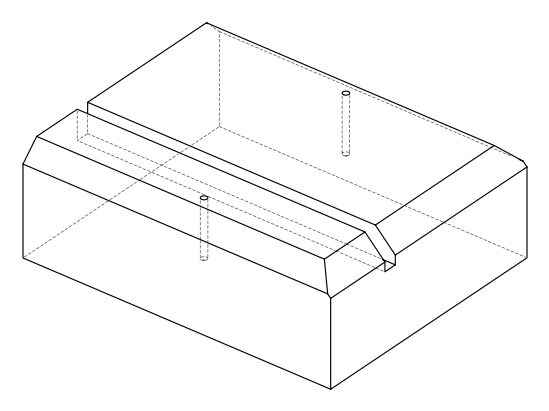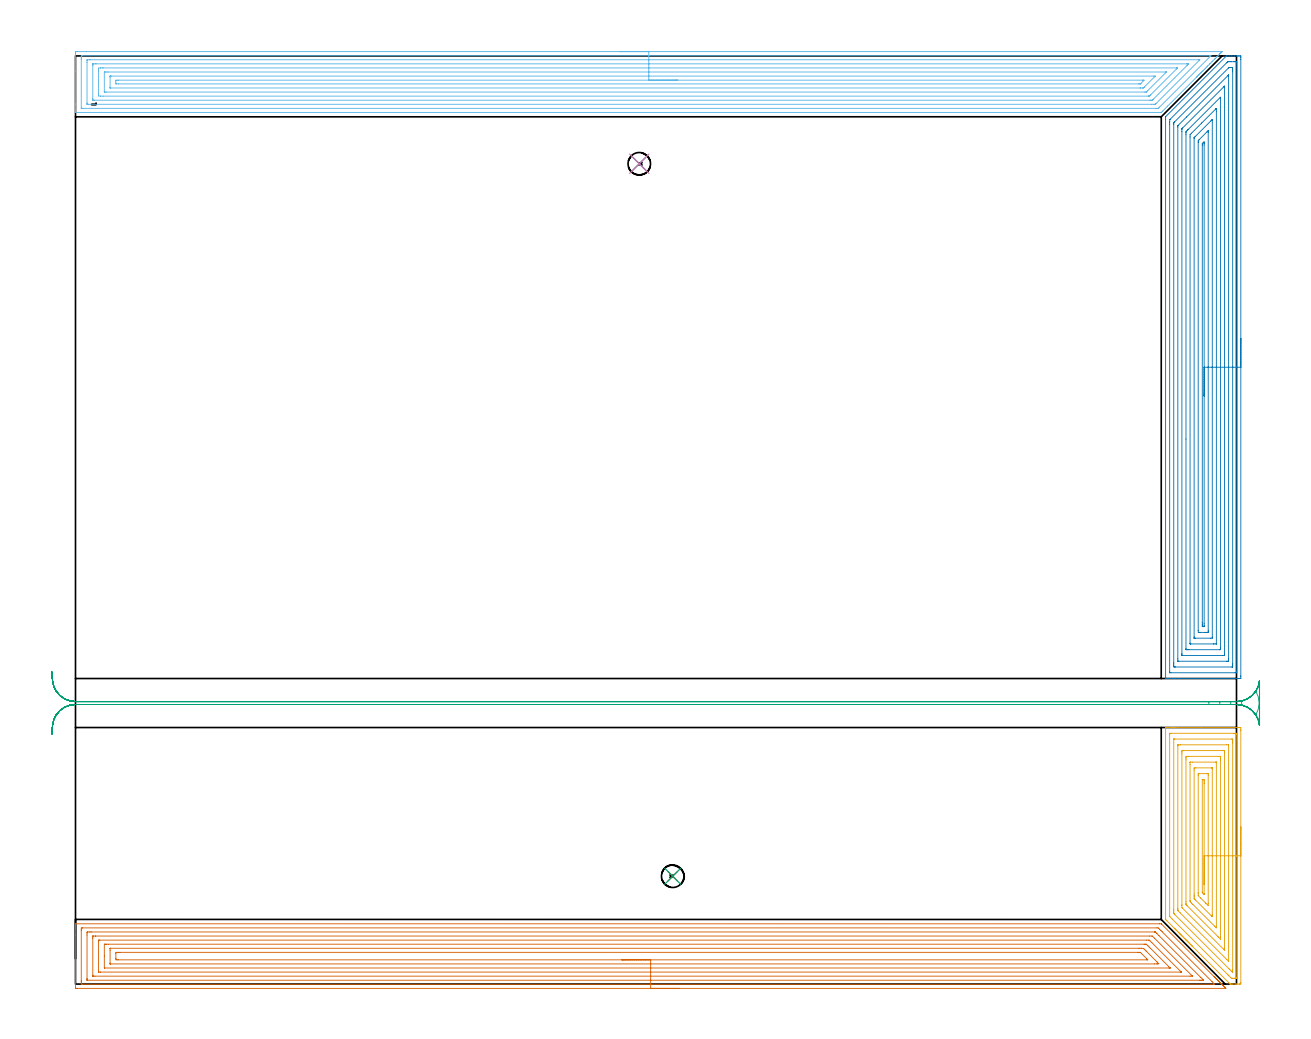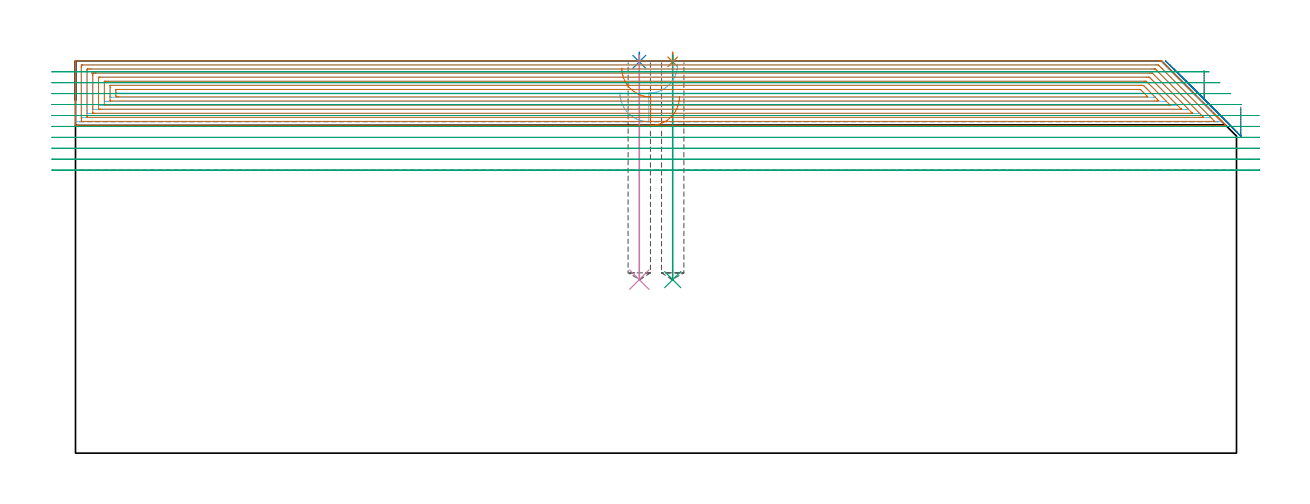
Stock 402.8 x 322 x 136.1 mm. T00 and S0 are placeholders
(PLAN: 9 operations, 3 tool changes, 91.8 min)
(1 SPOT_DRILL | STEP1POCKET | NXT0321_9005460120000 | 0.03 min | 2 mm3)
(2 SPOT_DRILL_1 | STEP1POCKET_1 | NXT0321_9005460120000 | 0.03 min | 0 mm3)
(3 DRILL_BLIND_HOLE_INTO_CENTER | STEP1POCKET | UGT0301_473 | 0.31 min | 3524 mm3)
(4 DRILL_BLIND_HOLE_INTO_CENTER_1 | STEP1POCKET_1 | UGT0301_473 | 0.31 min | 3525 mm3)
(5 AREA_MILL | FG_CHAMFER_SURFACE | UGT0205_001 | 6.62 min | 32991 mm3)
(6 AREA_MILL_1 | FG_CHAMFER_SURFACE_1 | UGT0205_001 | 25.1 min | 89201 mm3)
(7 AREA_MILL_2 | FG_CHAMFER_SURFACE_2 | UGT0205_001 | 25.27 min | 96556 mm3)
(8 AREA_MILL_3 | FG_CHAMFER_SURFACE_3 | UGT0205_001 | 16.86 min | 72067 mm3)
(9 MILL_RECTANGULAR_SLOT | SLOT_RECTANGULAR | NXT0201_012 | Follow Part, ap 4, ae 75% | 17.23 min | 254394 mm3)
(TOOL NXT0321_9005460120000 | NC Spot Drill, 142deg, 12mm, Carbide, Uncoated | D12 PA142 FL30 Z2)
(TOOL UGT0301_473 | Carbide Drill 7.8 mm | D7.8 PA118 FL76 Z2)
(TOOL UGT0205_001 | Chamfer Mill 20 x 3 x 45 deg. | D20 FL50 Z2)
(TOOL NXT0201_012 | ENDMILL 16mm [2P460-1600-NA 1630] | D16 FL38 Z6)
(OP 1 SPOT_DRILL)
G17 G21 G94 G90
T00 M6
G54
G17 G0 G90 X207.2 Y37.4 S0 M3
G43 Z146.1 H0
G94 G81 G98 Z135.764 F250. R139.1
G80
M5
M2
(OP 2 SPOT_DRILL_1)
G17 G21 G94 G90
T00 M6
G54
G17 G0 G90 X195.6 Y284.6 S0 M3
G43 Z146.1 H0
G94 G81 G98 Z135.764 F250. R139.1
G80
M5
M2
(OP 3 DRILL_BLIND_HOLE_INTO_CENTER)
G17 G21 G94 G90
T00 M6
G54
G17 G0 G90 X207.2 Y37.4 S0 M3
G43 Z146.1 H0
G94 G81 G98 Z60.2 F250. R138.1
G80
M5
M2
(OP 4 DRILL_BLIND_HOLE_INTO_CENTER_1)
G17 G21 G94 G90
T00 M6
G54
G17 G0 G90 X195.6 Y284.6 S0 M3
G43 Z146.1 H0
G94 G81 G98 Z60.2 F250. R138.1
G80
M5
M2
(OP 5 AREA_MILL)
G17 G21 G94 G90
T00 M6
G54
G17 G0 G90 X404.3 Y54.5 S1061 M3
G43 Z146.1 H0
Z120.
G94 G1 Y54.462 Z119.128 F250.
Y54.348 Z118.264
Y54.159 Z117.412
Y53.897 Z116.58
Y53.563 Z115.774
Y53.16 Z115.
Y52.691 Z114.264
Y52.16 Z113.572
Y51.571 Z112.929
Y50.928 Z112.34
Y50.236 Z111.808
Y49.5 Z111.34
Y48.726 Z110.937
Y47.92 Z110.603
Y47.088 Z110.341
Y46.236 Z110.152
Y45.372 Z110.038
Y44.5 Z110.
Y0.543
X404.298 Y0.388 Z110.002
X404.291 Y0.001 Z110.005
X403.918 Y0. Z110.379
X403.719 Z110.578
X403.028 Z111.269
X402.829 Z111.468
X402.43 Z111.868
X401.446 Z112.853
X401.047 Z113.251
X400.801 Z113.497
X400.602 Y0.002 Z113.696
X400.599 Y0.003 Z113.699
X400.5 Y0.099 Z113.798
X400.394 Y0.205 Z113.904
X387.453 Y13.146 Z126.846
X387.39 Y13.208 Z126.906
X387.328 Y13.272 Z126.971
X387.155 Y13.444 Z127.144
X387.094 Y13.505 Z127.203
X387.032 Y13.568 Z127.267
X386.858 Y13.742 Z127.441
X386.797 Y13.802 Z127.5
X386.736 Y13.864 Z127.563
X386.56 Y14.04 Z127.739
X386.5 Y14.099 Z127.797
X386.44 Y14.16 Z127.859
X386.262 Y14.338 Z128.037
X386.203 Y14.396 Z128.094
X386.144 Y14.456 Z128.155
X385.964 Y14.635 Z128.335
X385.906 Y14.693 Z128.391
X385.848 Y14.752 Z128.451
X385.666 Y14.933 Z128.633
X385.609 Y14.989 Z128.688
X385.552 Y15.048 Z128.747
X385.369 Y15.231 Z128.93
X385.312 Y15.286 Z128.985
X385.256 Y15.344 Z129.043
X385.071 Y15.529 Z129.228
X385.015 Y15.583 Z129.282
X384.96 Y15.64 Z129.339
X384.773 Y15.826 Z129.526
X384.718 Y15.88 Z129.578
X384.664 Y15.936 Z129.635
X384.475 Y16.124 Z129.824
X384.422 Y16.177 Z129.875
X384.368 Y16.232 Z129.931
X384.178 Y16.422 Z130.121
X384.125 Y16.474 Z130.172
X384.072 Y16.528 Z130.227
X383.88 Y16.72 Z130.419
X383.828 Y16.771 Z130.469
X383.776 Y16.824 Z130.523
X383.582 Y17.018 Z130.717
X383.531 Y17.068 Z130.766
X383.48 Y17.12 Z130.819
X383.284 Y17.315 Z131.015
X383.234 Y17.365 Z131.063
X383.184 Y17.416 Z131.115
X382.986 Y17.613 Z131.313
X382.937 Y17.662 Z131.36
X382.888 Y17.712 Z131.411
X382.689 Y17.911 Z131.61
X382.64 Y17.959 Z131.657
X382.592 Y18.008 Z131.707
X382.391 Y18.209 Z131.908
X382.343 Y18.255 Z131.954
X382.296 Y18.304 Z132.003
X382.093 Y18.507 Z132.206
X382.046 Y18.552 Z132.251
X382. Y18.6 Z132.299
X381.795 Y18.804 Z132.504
X381.749 Y18.849 Z132.548
X381.704 Y18.896 Z132.595
X381.497 Y19.102 Z132.802
X381.453 Y19.146 Z132.845
X381.408 Y19.192 Z132.891
X381.2 Y19.4 Z133.099
X378.662 Y21.938 Z135.637
X378.339 Y22.261 Z135.958
X378.205 Y22.397 Z136.091
X378.2 Y22.744 Z136.1
Y88.901
X378.203 Y88.99 Z136.089
X378.228 Y88.993 Z136.064
X378.46 Y89. Z135.839
X380.164 Z134.135
X380.562 Z133.735
X380.761 Z133.536
X381.453 Z132.845
X381.652 Z132.646
X382.343 Z131.95
X390.682 Z123.615
X403.719 Y88.999 Z110.577
X404.261 Y88.997 Z110.035
X404.291 Y88.993 Z110.005
X404.297 Y88.457 Z110.003
X404.3 Y87.878 Z110.
Y44.5
X402.886 Z111.414
Y2.263
X402.879 Y2.022 Z111.421
X402.866 Y2.01 Z111.434
X402.829 Y2.008 Z111.471
X402.257 Y2.001 Z112.043
X401.938 Z112.362
X401.364 Y2.004 Z112.936
X401.047 Y2.012 Z113.253
X400.734 Y2.319 Z113.566
X400.157 Y2.893 Z114.143
X399.842 Y3.207 Z114.458
X380.562 Y22.488 Z133.738
X380.308 Y22.744 Z133.992
X379.671 Y23.391 Z134.629
X379.621 Y23.465 Z134.679
X379.617 Y23.575 Z134.683
X379.615 Y23.632 Z134.685
X379.614 Y86.737 Z134.686
X379.621 Y86.978 Z134.679
X379.634 Y86.99 Z134.666
X379.671 Y86.992 Z134.629
X380.242 Y86.999 Z134.058
X401.938 Y87. Z112.362
X402.51 Y86.998 Z111.79
X402.829 Y86.992 Z111.471
X402.868 Y86.99 Z111.432
X402.879 Y86.85 Z111.421
X402.884 Y86.737 Z111.416
X402.885 Y86.681 Z111.415
X402.886 Y44.5 Z111.414
X401.472 Z112.828
X401.471 Y4.983 Z112.829
X401.47 Y4.562 Z112.83
X401.466 Y4.095 Z112.834
X401.465 Y4.053 Z112.835
X401.412 Y4.095 Z112.888
X401.047 Y4.454 Z113.253
X400.516 Y4.983 Z113.784
X400.157 Y5.342 Z114.143
X381.453 Y24.047 Z132.847
X381.217 Y24.286 Z133.083
X381.1 Y24.407 Z133.2
X381.045 Y24.466 Z133.255
X381.035 Y24.52 Z133.265
X381.031 Y24.94 Z133.269
X381.029 Y25.408 Z133.271
Y25.83
Y84.905
X381.03 Y84.957 Z133.27
X381.032 Y84.982 Z133.268
X381.034 Y84.987 Z133.266
X381.07 Y84.991 Z133.23
X381.261 Y84.998 Z133.039
X381.357 Y85. Z132.943
X401.047 Z113.253
X401.457 Y84.99 Z112.843
X401.465 Y84.963 Z112.835
X401.466 Y84.905 Z112.834
X401.47 Y84.483 Z112.83
X401.471 Y84.017 Z112.829
X401.472 Y83.594 Z112.828
Y44.5
X400.057 Z114.243
Y8.196
X400.055 Y8.027 Z114.245
X400.053 Y7.942 Z114.247
X400.051 Y7.915 Z114.249
X400.03 Y7.931 Z114.27
X399.414 Y8.535 Z114.886
X383.234 Y24.715 Z131.066
X382.547 Y25.408 Z131.753
X382.45 Y25.511 Z131.85
X382.447 Y25.605 Z131.853
X382.445 Y25.802 Z131.855
X382.443 Y26.196 Z131.857
Y26.296
Y82.635
X382.444 Y82.832 Z131.856
X382.446 Y82.93 Z131.854
X382.45 Y82.977 Z131.85
X382.453 Y82.99 Z131.847
X382.477 Y82.995 Z131.823
X383.234 Y83. Z131.066
X383.363 Z130.937
X399.395 Z114.905
X400.035 Y82.991 Z114.265
X400.05 Y82.99 Z114.25
X400.052 Y82.978 Z114.248
X400.055 Y82.937 Z114.245
X400.057 Y82.852 Z114.243
Y44.5
X398.643 Z115.657
Y12.087
X398.641 Y11.822 Z115.659
X398.64 Y11.784 Z115.66
X398.638 Y11.775 Z115.662
X398.575 Y11.833 Z115.725
X398.441 Y11.959 Z115.859
X398.375 Y12.023 Z115.925
X398.311 Y12.087 Z115.989
X384.103 Y26.296 Z130.197
X383.864 Y26.556 Z130.436
X383.859 Y27.184 Z130.441
X383.858 Y27.45 Z130.442
X383.857 Y79.843 Z130.443
X383.858 Y80.464 Z130.442
X383.86 Y80.728 Z130.44
X383.864 Y80.988 Z130.436
X384.125 Y80.994 Z130.175
X384.48 Y80.999 Z129.82
X397.838 Y81. Z116.462
X398.375 Y80.999 Z115.925
X398.554 Y80.997 Z115.746
X398.619 Y80.993 Z115.681
X398.632 Y80.991 Z115.668
X398.636 Y80.972 Z115.664
X398.639 Y80.909 Z115.661
X398.642 Y80.731 Z115.658
X398.643 Y80.464 Z115.657
Y80.198
Y44.5
X397.229 Z117.071
X397.228 Y16.528 Z117.072
X397.226 Y15.898 Z117.074
X397.222 Y15.64 Z117.078
X397.22 Y15.639 Z117.08
X397.211 Y15.64 Z117.089
X396.594 Y16.254 Z117.706
X396.32 Y16.528 Z117.98
X385.665 Y27.184 Z128.635
X385.426 Y27.43 Z128.874
X385.278 Y27.585 Z129.022
X385.276 Y27.659 Z129.024
X385.273 Y27.815 Z129.027
X385.272 Y28.072 Z129.028
X385.271 Y28.705 Z129.029
X385.272 Y77.8 Z129.028
X385.274 Y78.43 Z129.026
X385.278 Y78.688 Z129.022
X385.288 Y78.99 Z129.012
X385.596 Y78.997 Z128.704
X385.906 Y78.999 Z128.394
X386.484 Y79. Z127.816
X396.594 Y78.999 Z117.706
X397.176 Y78.996 Z117.124
X397.212 Y78.99 Z117.088
X397.222 Y78.982 Z117.078
X397.225 Y78.948 Z117.075
X397.227 Y78.688 Z117.073
X397.229 Y78.056 Z117.071
Y77.8
Y44.5
X395.815 Z118.485
Y19.969
X395.808 Y19.506 Z118.492
X395.776 Y19.532 Z118.524
X395.703 Y19.599 Z118.597
X395.218 Y20.08 Z119.082
X387.687 Y27.61 Z126.613
X387.228 Y28.072 Z127.072
X386.797 Y28.513 Z127.503
X386.692 Y28.632 Z127.608
X386.688 Y28.849 Z127.612
X386.686 Y28.96 Z127.614
X386.685 Y76.135 Z127.615
X386.688 Y76.912 Z127.612
X386.69 Y76.967 Z127.61
X386.692 Y76.987 Z127.608
X386.715 Y76.994 Z127.585
X386.797 Y76.996 Z127.503
X387.6 Y77. Z126.7
X395.616 Z118.684
X395.703 Y76.997 Z118.597
X395.79 Y76.992 Z118.51
X395.809 Y76.989 Z118.491
X395.811 Y76.978 Z118.489
X395.813 Y76.949 Z118.487
X395.814 Y76.912 Z118.486
X395.815 Y76.801 Z118.485
Y44.5
X394.4 Z119.9
Y24.043
X394.398 Y23.632 Z119.902
X394.395 Y23.404 Z119.905
X394.393 Y23.365 Z119.907
X394.307 Y23.447 Z119.993
X394.116 Y23.632 Z120.184
X388.578 Y29.169 Z125.722
X388.239 Y29.511 Z126.061
X388.156 Y29.599 Z126.144
X388.117 Y29.642 Z126.183
X388.107 Y29.69 Z126.193
X388.104 Y29.848 Z126.196
X388.101 Y30.324 Z126.199
X388.1 Y30.736 Z126.2
Y31.213
Y74.248
X388.103 Y74.722 Z126.197
X388.107 Y74.884 Z126.193
X388.113 Y74.99 Z126.187
X388.715 Y75. Z125.585
X394.059 Z120.241
X394.306 Y74.996 Z119.994
X394.367 Y74.993 Z119.933
X394.393 Y74.99 Z119.907
X394.395 Y74.973 Z119.905
X394.397 Y74.919 Z119.903
X394.4 Y74.66 Z119.9
Y44.5
X392.986 Z121.314
Y28.072
X392.979 Y27.236 Z121.321
X392.141 Y28.056 Z122.159
X392.124 Y28.072 Z122.176
X390.348 Y29.848 Z123.952
X389.521 Y30.684 Z124.779
X389.519 Y30.736 Z124.781
X389.514 Y31.579 Z124.786
Y31.624
Y72.472
X389.519 Y72.894 Z124.781
X389.521 Y72.989 Z124.779
X389.654 Y72.994 Z124.646
X389.831 Y72.999 Z124.469
X392.503 Z121.797
X392.859 Y72.994 Z121.441
X392.926 Y72.99 Z121.374
X392.979 Y72.977 Z121.321
X392.986 Y72.472 Z121.314
Y44.5
X391.572 Z122.728
Y31.303
X391.57 Y31.196 Z122.73
X391.568 Y31.111 Z122.732
X391.566 Y31.098 Z122.734
X391.549 Y31.109 Z122.751
X391.482 Y31.171 Z122.818
X391.25 Y31.398 Z123.05
X391.026 Y31.624 Z123.274
X390.953 Y31.706 Z123.347
X390.935 Y31.729 Z123.365
X390.932 Y31.745 Z123.368
X390.93 Y31.784 Z123.37
X390.928 Y31.944 Z123.372
Y70.857
X390.93 Y70.937 Z123.37
X390.932 Y70.976 Z123.368
X390.934 Y70.988 Z123.366
X390.952 Y70.994 Z123.348
X391.25 Z123.05
X391.548 Y70.99 Z122.752
X391.565 Y70.696 Z122.735
X391.569 Y70.379 Z122.731
X391.571 Y69.808 Z122.729
X391.572 Y69.487 Z122.728
Y44.5
Y43.628 Z122.766
Y42.763 Z122.88
Y41.912 Z123.069
Y41.08 Z123.331
Y40.274 Z123.665
Y39.5 Z124.068
Y38.764 Z124.536
Y38.072 Z125.068
Y37.429 Z125.657
Y36.84 Z126.3
Y36.308 Z126.992
Y35.84 Z127.728
Y35.437 Z128.502
Y35.103 Z129.308
Y34.841 Z130.14
Y34.652 Z130.991
Y34.538 Z131.856
Y34.5 Z132.728
G0 Z146.1
M5
M2
(OP 6 AREA_MILL_1)
G17 G21 G94 G90
T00 M6
G54
G17 G0 G90 X188.9 Y323.5 S1061 M3
G43 Z146.1 H0
Z125.
G94 G1 X188.938 Z124.128 F250.
X189.052 Z123.264
X189.241 Z122.412
X189.503 Z121.58
X189.837 Z120.774
X190.24 Z120.
X190.708 Z119.264
X191.24 Z118.572
X191.829 Z117.929
X192.472 Z117.34
X193.164 Z116.808
X193.9 Z116.34
X194.674 Z115.937
X195.48 Z115.603
X196.312 Z115.341
X197.164 Z115.152
X198.028 Z115.038
X198.9 Z115.
X397.78
X397.783 Y323.495 Z115.004
X397.78 Y323.482 Z115.017
X397.734 Y323.434 Z115.065
X397.717 Y323.417 Z115.082
X397.482 Y323.181 Z115.316
X397.371 Y323.069 Z115.428
X397.184 Y322.884 Z115.615
X397.051 Y322.751 Z115.749
X396.931 Y322.63 Z115.868
X396.887 Y322.586 Z115.912
X396.208 Y321.908 Z116.592
X396.051 Y321.75 Z116.747
X395.994 Y321.693 Z116.805
X395.366 Y321.066 Z117.434
X395.171 Y320.87 Z117.627
X394.523 Y320.223 Z118.277
X394.291 Y319.99 Z118.507
X393.681 Y319.381 Z119.119
X393.612 Y319.311 Z119.188
X393.412 Y319.11 Z119.386
X392.838 Y318.538 Z119.961
X392.719 Y318.418 Z120.081
X392.532 Y318.23 Z120.266
X391.996 Y317.696 Z120.804
X391.652 Y317.35 Z121.146
X391.153 Y316.853 Z121.647
X390.932 Y316.631 Z121.867
X390.772 Y316.47 Z122.025
X390.614 Y316.313 Z122.184
X390.486 Y316.185 Z122.313
X390.332 Y316.03 Z122.465
X390.181 Y315.88 Z122.618
X390.039 Y315.738 Z122.76
X389.892 Y315.59 Z122.906
X389.747 Y315.446 Z123.051
X389.592 Y315.291 Z123.206
X389.452 Y315.15 Z123.346
X389.314 Y315.013 Z123.485
X389.146 Y314.845 Z123.653
X389.012 Y314.71 Z123.786
X388.88 Y314.579 Z123.919
X378.891 Y304.59 Z133.909
X377.131 Y302.831 Z135.668
X377.088 Y302.787 Z135.711
X376.742 Y302.443 Z136.055
X376.694 Y302.405 Z136.091
X376.641 Y302.4 Z136.1
X0.169
X0.001 Y302.396 Z136.094
X0.
Y302.726 Z135.774
Y303.045 Z135.455
Y303.71 Z134.784
Y304.923 Z133.573
Y305.47 Z133.024
Y316.773 Z121.724
Y323.069 Z115.428
X0.003 Y323.346 Z115.152
X0.01 Y323.492 Z115.006
X0.158 Y323.499 Z114.999
X0.616 Y323.5 Z115.
X3.714
X198.9
Y322.086 Z116.414
X393.612 Y322.085 Z116.415
X393.719 Y322.084 Z116.416
X393.87 Y322.079 Z116.421
X393.915 Y322.075 Z116.425
X393.906 Y322.064 Z116.436
X393.826 Y321.979 Z116.521
X393.707 Y321.858 Z116.642
X393.612 Y321.761 Z116.739
X376.097 Y304.247 Z134.253
X375.748 Y303.9 Z134.6
X375.68 Y303.838 Z134.662
X375.662 Y303.823 Z134.677
X375.636 Y303.821 Z134.679
X374.855 Y303.815 Z134.685
X374.75 Y303.814 Z134.686
X2.402 Y303.815 Z134.685
X2.296
X2.036 Y303.82 Z134.68
X2.012 Y303.821 Z134.679
X2.007 Y303.84 Z134.66
X2.003 Y303.871 Z134.629
X2.001 Y303.902 Z134.598
X2. Y320.825 Z117.675
X2.002 Y321.31 Z117.19
X2.005 Y321.7 Z116.8
X2.018 Y322.079 Z116.421
X2.402 Y322.084 Z116.416
X2.508 Y322.085 Z116.415
X198.9 Y322.086 Z116.414
Y320.672 Z117.828
X389.794 Y320.671 Z117.829
X389.881 Y320.67 Z117.83
X390.039 Y320.665 Z117.835
X390.054 Y320.664 Z117.836
X390.048 Y320.653 Z117.847
X390.039 Y320.639 Z117.861
X374.855 Y305.454 Z133.046
X374.673 Y305.284 Z133.216
X374.608 Y305.235 Z133.265
X374.531 Y305.234 Z133.266
X374.206 Y305.23 Z133.27
X373.962 Y305.229 Z133.271
X373.314 Y305.228 Z133.272
X4.434 Y305.229 Z133.271
X4.188
X4.107 Y305.231 Z133.269
X4.042 Y305.235 Z133.265
X4.01 Y305.238 Z133.262
X4.008 Y305.285 Z133.215
X4.003 Y305.47 Z133.03
X4. Y305.655 Z132.845
Y319.735 Z118.765
X4.003 Y320.43 Z118.07
X4.006 Y320.609 Z117.891
X4.014 Y320.665 Z117.835
X4.066 Y320.667 Z117.833
X4.188 Y320.669 Z117.831
X4.836 Y320.671 Z117.829
X5.081
X198.9 Y320.672 Z117.828
Y319.257 Z119.243
X385.573
X385.872 Y319.255 Z119.245
X386.069 Y319.25 Z119.25
X386.182 Y319.242 Z119.258
X386.103 Y319.156 Z119.344
X386.04 Y319.09 Z119.41
X385.621 Y318.67 Z119.83
X373.962 Y307.011 Z131.489
X373.623 Y306.684 Z131.816
X373.586 Y306.65 Z131.85
X373.516 Y306.647 Z131.853
X373.367 Y306.644 Z131.856
X373.069 Y306.643 Z131.857
X372.772
X6.57
X6.133 Y306.647 Z131.853
X6.04 Y306.65 Z131.85
X6.01 Y306.655 Z131.845
X6.006 Y306.701 Z131.799
X6.003 Y306.801 Z131.699
X6. Y307.205 Z131.295
Y318.67 Z119.83
X6.003 Y319.097 Z119.403
X6.006 Y319.204 Z119.296
X6.01 Y319.25 Z119.25
X6.073 Y319.253 Z119.247
X6.273 Y319.256 Z119.244
X6.868 Y319.257 Z119.243
X7.164
X198.9
Y317.843 Z120.657
X382.
X382.055 Y317.842 Z120.658
X382.163 Y317.838 Z120.662
X382.322 Y317.831 Z120.669
X382.285 Y317.79 Z120.71
X382.146 Y317.646 Z120.854
X382. Y317.499 Z121.001
X373.069 Y308.567 Z129.933
X372.838 Y308.338 Z130.162
X372.604 Y308.11 Z130.39
X372.559 Y308.069 Z130.431
X372.392 Y308.062 Z130.438
X372.284 Y308.058 Z130.442
X372.23 Y308.057 Z130.443
X372.176
X9.547
X8.706 Y308.06 Z130.44
X8.654 Y308.062 Z130.438
X8.01 Y308.11 Z130.39
X8.001 Y308.753 Z129.747
X8. Y313.154 Z125.346
Y316.674 Z121.826
X8.001 Y316.91 Z121.59
X8.004 Y317.55 Z120.95
X8.01 Y317.79 Z120.71
X8.605 Y317.838 Z120.662
X8.654 Y317.84 Z120.66
X9.493 Y317.843 Z120.657
X9.547
X198.9
Y316.429 Z122.071
X378.194
X378.428 Y316.427 Z122.073
X378.448 Y316.426 Z122.074
X378.461 Y316.423 Z122.077
X378.455 Y316.408 Z122.092
X378.445 Y316.395 Z122.105
X378.428 Y316.375 Z122.125
X371.923 Y309.87 Z128.63
X371.603 Y309.554 Z128.946
X371.555 Y309.509 Z128.991
X371.525 Y309.485 Z129.015
X371.484 Y309.478 Z129.022
X371.282 Y309.475 Z129.025
X370.794 Y309.472 Z129.028
X10.845 Y309.471 Z129.029
X10.44 Y309.472 Z129.028
X10.036 Y309.476 Z129.024
X10.016 Y309.478 Z129.022
X10.01 Y309.489 Z129.011
X10.004 Y309.533 Z128.967
X10.001 Y309.61 Z128.89
Y316.247 Z122.253
X10.005 Y316.355 Z122.145
X10.01 Y316.408 Z122.092
X10.016 Y316.422 Z122.078
X10.04 Y316.425 Z122.075
X10.44 Y316.428 Z122.072
X10.929 Y316.429 Z122.071
X11.334
X198.9
Y315.015 Z123.485
X374.1 Y315.014 Z123.486
X374.534 Y315.009 Z123.491
X374.597 Y315.008 Z123.492
X374.567 Y314.973 Z123.527
X374.506 Y314.907 Z123.593
X374.432 Y314.829 Z123.671
X374.36 Y314.757 Z123.743
X370.814 Y311.212 Z127.288
X370.671 Y311.072 Z127.428
X370.553 Y310.961 Z127.539
X370.479 Y310.892 Z127.608
X370.389 Y310.89 Z127.61
X370.25 Y310.887 Z127.613
X369.496 Y310.885 Z127.615
X369.359
X12.227 Y310.886 Z127.614
X12.088 Y310.887 Z127.613
X12.036 Y310.89 Z127.61
X12.014 Y310.892 Z127.608
X12.009 Y310.901 Z127.599
X12.005 Y310.918 Z127.582
X12.001 Y310.973 Z127.527
Y314.717 Z123.783
X12.003 Y314.866 Z123.634
X12.008 Y314.984 Z123.516
X12.012 Y315.01 Z123.49
X12.016 Y315.011 Z123.489
X12.038 Y315.013 Z123.487
X12.227 Y315.014 Z123.486
X12.364 Y315.015 Z123.485
X198.9
Y313.6 Z124.9
X370.176
X370.389 Y313.599 Z124.901
X370.603 Y313.597 Z124.903
X370.727 Y313.594 Z124.906
X370.614 Y313.468 Z125.032
X370.542 Y313.39 Z125.11
X369.663 Y312.51 Z125.99
X369.58 Y312.427 Z126.073
X369.496 Y312.346 Z126.154
X369.448 Y312.307 Z126.193
X369.41 Y312.304 Z126.196
X369.326 Y312.301 Z126.199
X369.156 Y312.3 Z126.2
X368.817
X14.906
X14.223 Y312.303 Z126.197
X14.013 Y312.307 Z126.193
X14.001 Y312.51 Z125.99
X14. Y312.523 Z125.977
Y313.39 Z125.11
Y313.402 Z125.098
X14.013 Y313.593 Z124.907
X14.694 Y313.599 Z124.901
X14.906 Y313.6 Z124.9
X198.9
X199.772 Z124.938
X200.636 Z125.051
X201.488 Z125.24
X202.32 Z125.503
X203.126 Z125.836
X203.9 Z126.239
X204.636 Z126.708
X205.328 Z127.239
X205.971 Z127.828
X206.56 Z128.472
X207.092 Z129.164
X207.56 Z129.9
X207.963 Z130.673
X208.297 Z131.479
X208.559 Z132.311
X208.748 Z133.163
X208.862 Z134.028
X208.9 Z134.9
G0 Z146.1
M5
M2
(OP 7 AREA_MILL_2)
G17 G21 G94 G90
T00 M6
G54
G17 G0 G90 X209.55 Y-1.5 S1061 M3
G43 Z146.1 H0
Z123.7
G94 G1 X209.512 Z122.828 F250.
X209.398 Z121.963
X209.209 Z121.112
X208.947 Z120.28
X208.613 Z119.474
X208.21 Z118.7
X207.742 Z117.964
X207.21 Z117.272
X206.621 Z116.629
X205.978 Z116.04
X205.286 Z115.508
X204.55 Z115.04
X203.776 Z114.637
X202.97 Z114.303
X202.138 Z114.041
X201.287 Z113.852
X200.422 Z113.738
X199.55 Z113.7
X0.628
X0.277 Y-1.497 Z113.702
X0.01 Y-1.492 Z113.706
X0. Y-1.221 Z113.976
Y17.069 Z132.264
Y19.468 Z134.663
Y20.186 Z135.385
Y20.461 Z135.661
X0.007 Y20.861 Z136.053
X0.01 Y20.897 Z136.088
X0.181 Y20.9 Z136.1
X376.122
X376.706 Y20.901 Z136.083
X376.797 Y20.803 Z136.003
X376.8 Y20.8 Z136.
X395.006 Y2.596 Z117.792
X395.111 Y2.489 Z117.689
X395.194 Y2.406 Z117.605
X395.302 Y2.3 Z117.496
X395.405 Y2.195 Z117.394
X395.492 Y2.108 Z117.307
X395.598 Y2.004 Z117.2
X395.699 Y1.901 Z117.1
X395.79 Y1.81 Z117.009
X395.894 Y1.708 Z116.904
X395.993 Y1.607 Z116.806
X396.088 Y1.512 Z116.711
X396.19 Y1.412 Z116.608
X396.288 Y1.313 Z116.512
X396.386 Y1.214 Z116.413
X396.486 Y1.116 Z116.312
X396.582 Y1.019 Z116.218
X396.684 Y0.916 Z116.115
X396.782 Y0.82 Z116.016
X396.876 Y0.725 Z115.924
X396.982 Y0.618 Z115.817
X397.078 Y0.524 Z115.72
X397.17 Y0.431 Z115.63
X397.28 Y0.32 Z115.519
X397.374 Y0.228 Z115.424
X397.464 Y0.137 Z115.336
X397.578 Y0.022 Z115.221
X397.67 Y-0.068 Z115.128
X397.758 Y-0.158 Z115.042
X397.876 Y-0.276 Z114.923
X397.966 Y-0.364 Z114.832
X398.052 Y-0.452 Z114.748
X398.174 Y-0.574 Z114.625
X398.262 Y-0.66 Z114.536
X398.346 Y-0.746 Z114.454
X398.472 Y-0.872 Z114.327
X398.558 Y-0.956 Z114.24
X398.802 Y-1.202 Z113.998
X399.001 Y-1.4 Z113.798
X399.069 Y-1.471 Z113.728
X399.083 Y-1.494 Z113.704
X399.069 Y-1.5 Z113.699
X199.55 Z113.7
Y-0.086 Z115.114
X2.416 Y-0.085 Z115.115
X2.01 Y-0.068 Z115.132
X2.002 Y0.343 Z115.543
X2. Y0.82 Z116.02
Y1.233 Z116.433
Y18.58 Z133.78
X2.002 Y18.991 Z134.191
X2.01 Y19.468 Z134.668
X2.399 Y19.485 Z134.685
X2.416
X375.228
X375.67 Y19.468 Z134.668
X376.122 Y19.027 Z134.227
X376.57 Y18.58 Z133.78
X377.016 Y18.135 Z133.335
X394.331 Y0.82 Z116.02
X394.896 Y0.251 Z115.451
X395.207 Y-0.068 Z115.132
X394.913 Y-0.085 Z115.115
X394.896
X199.55 Y-0.086 Z115.114
Y1.328 Z116.528
X4.204 Y1.329 Z116.529
X4.077 Y1.331 Z116.531
X4.031 Y1.333 Z116.533
X4.013 Y1.335 Z116.535
X4.01 Y1.371 Z116.571
X4.004 Y1.505 Z116.705
X4.001 Y1.708 Z116.908
X4. Y1.91 Z117.11
Y17.006 Z132.206
X4.004 Y17.692 Z132.892
X4.007 Y17.887 Z133.087
X4.022 Y18.064 Z133.264
X4.204 Y18.067 Z133.267
X4.717 Y18.07 Z133.27
X5.098 Y18.071 Z133.271
X5.61
X374.334
X374.461 Y18.07 Z133.27
X374.562 Y18.067 Z133.267
X374.625 Y18.064 Z133.264
X374.666 Y18.025 Z133.225
X375.006 Y17.692 Z132.892
X375.228 Y17.473 Z132.673
X375.897 Y16.804 Z132.004
X390.426 Y2.275 Z117.475
X390.991 Y1.708 Z116.908
X391.32 Y1.372 Z116.572
X391.347 Y1.335 Z116.535
X391.32 Y1.334 Z116.534
X390.807 Y1.33 Z116.53
X390.426 Y1.329 Z116.529
X389.914 Y1.328 Z116.528
X199.55
Y2.743 Z117.943
X6.738
X6.1 Y2.746 Z117.946
X6.027 Y2.748 Z117.948
X6.01 Y2.749 Z117.949
X6.007 Y2.77 Z117.97
X6.004 Y2.824 Z118.024
X6.001 Y3.041 Z118.241
X6. Y15.908 Z131.108
X6.001 Y16.356 Z131.556
X6.004 Y16.576 Z131.776
X6.008 Y16.63 Z131.83
X6.011 Y16.65 Z131.85
X6.034 Y16.652 Z131.852
X6.142 Y16.655 Z131.855
X6.886 Y16.657 Z131.857
X7.034
X372.694
X373.44 Y16.652 Z131.852
X373.595 Y16.65 Z131.85
X374.334 Y15.918 Z131.118
X387.204 Y3.046 Z118.246
X387.377 Y2.869 Z118.069
X387.461 Y2.78 Z117.98
X387.488 Y2.749 Z117.949
X386.702 Y2.743 Z117.943
X199.55
Y4.157 Z119.357
X8.674
X8.458 Y4.158 Z119.358
X8.026 Y4.163 Z119.363
X8.008 Y4.165 Z119.365
X8.005 Y4.168 Z119.368
X8.002 Y4.184 Z119.384
X8.001 Y4.217 Z119.417
X8. Y4.276 Z119.476
X8.001 Y14.809 Z130.009
X8.003 Y15.028 Z130.228
X8.008 Y15.195 Z130.395
X8.01 Y15.231 Z130.431
X8.098 Y15.236 Z130.436
X8.241 Y15.24 Z130.44
X8.458 Y15.242 Z130.442
X371.651
X372.333 Y15.239 Z130.439
X372.546 Y15.236 Z130.436
X372.762 Y15.028 Z130.228
X373.44 Y14.361 Z129.561
X383.429 Y4.372 Z119.572
X383.58 Y4.216 Z119.416
X383.619 Y4.171 Z119.371
X383.624 Y4.162 Z119.362
X383.619 Y4.161 Z119.361
X383.562 Y4.158 Z119.358
X383.49 Y4.157 Z119.357
X383.274
X199.55
Y5.571 Z120.771
X10.148 Y5.572 Z120.772
X10.063 Y5.573 Z120.773
X10.022 Y5.576 Z120.776
X10.01 Y5.579 Z120.779
X10.008 Y5.589 Z120.789
X10.002 Y5.717 Z120.917
X10. Y9.715 Z124.915
X10.002 Y13.709 Z128.909
X10.006 Y13.776 Z128.976
X10.01 Y13.813 Z129.013
X10.03 Y13.822 Z129.022
X10.172 Y13.824 Z129.024
X10.462 Y13.827 Z129.027
X10.776 Y13.829 Z129.029
X11.356
X370.757
X371.072 Y13.828 Z129.028
X371.361 Y13.824 Z129.024
X371.501 Y13.822 Z129.022
X371.651 Y13.69 Z128.89
X372.097 Y13.252 Z128.452
X372.546 Y12.807 Z128.007
X372.988 Y12.364 Z127.564
X379.204 Y6.148 Z121.348
X379.698 Y5.652 Z120.852
X379.758 Y5.583 Z120.783
X379.761 Y5.578 Z120.778
X379.749 Y5.576 Z120.776
X379.698 Y5.573 Z120.773
X379.384 Y5.571 Z120.771
X199.55
Y6.985 Z122.185
X12.199 Y6.986 Z122.186
X12.097 Y6.988 Z122.188
X12.031 Y6.992 Z122.192
X12.008 Y6.996 Z122.196
X12.006 Y7.002 Z122.202
X12.003 Y7.036 Z122.236
X12. Y7.284 Z122.484
Y11.724 Z126.924
X12.004 Y12.364 Z127.564
X12.006 Y12.394 Z127.594
X12.009 Y12.404 Z127.604
X12.048 Y12.408 Z127.608
X12.148 Y12.413 Z127.613
X12.199 Y12.414 Z127.614
X368.969 Y12.415 Z127.615
X369.815 Y12.412 Z127.612
X369.863 Y12.41 Z127.61
X370.527 Y12.364 Z127.564
X370.757 Y12.141 Z127.341
X371.426 Y11.476 Z126.676
X371.651 Y11.252 Z126.452
X375.228 Y7.674 Z122.874
X375.855 Y7.036 Z122.236
X375.274 Y6.99 Z122.19
X375.228 Y6.988 Z122.188
X374.385 Y6.985 Z122.185
X199.55
Y8.399 Z123.599
X14.932 Y8.4 Z123.6
X14.452 Y8.401 Z123.601
X14.038 Y8.407 Z123.607
X14.003 Y8.812 Z124.012
X14. Y8.849 Z124.049
X14.001 Y10.624 Z125.824
X14.038 Y10.993 Z126.193
X14.518 Y10.999 Z126.199
X14.932 Y11. Z126.2
X15.411
X368.554
X368.969 Y10.998 Z126.198
X369.455 Y10.993 Z126.193
X369.863 Y10.59 Z125.79
X371.642 Y8.812 Z124.012
X371.651 Y8.802 Z124.002
X372.02 Y8.406 Z123.606
X371.917 Y8.402 Z123.602
X371.651 Y8.4 Z123.6
X199.55 Y8.399 Z123.599
X198.678 Z123.638
X197.814 Z123.751
X196.962 Z123.94
X196.13 Z124.203
X195.324 Z124.536
X194.55 Z124.939
X193.814 Z125.408
X193.122 Z125.939
X192.479 Z126.528
X191.89 Z127.172
X191.359 Z127.864
X190.89 Z128.599
X190.487 Z129.373
X190.153 Z130.179
X189.891 Z131.011
X189.702 Z131.863
X189.588 Z132.728
X189.55 Z133.599
G0 Z146.1
M5
M2
(OP 8 AREA_MILL_3)
G17 G21 G94 G90
T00 M6
G54
G17 G0 G90 X404.3 Y224. S1061 M3
G43 Z146.1 H0
Z120.
G94 G1 Y223.962 Z119.128 F250.
Y223.848 Z118.264
Y223.659 Z117.412
Y223.397 Z116.58
Y223.063 Z115.774
Y222.66 Z115.
Y222.192 Z114.264
Y221.66 Z113.572
Y221.071 Z112.929
Y220.428 Z112.34
Y219.736 Z111.808
Y219. Z111.34
Y218.226 Z110.937
Y217.42 Z110.603
Y216.588 Z110.341
Y215.736 Z110.152
Y214.872 Z110.038
Y214. Z110.
Y106.901
X404.299 Y106.59 Z110.001
X404.293 Y106.016 Z110.004
X404.291 Y106.007 Z110.006
X403.719 Y106.003 Z110.578
X403.13 Y106. Z111.167
X382.933 Z131.362
X381.453 Z132.841
X380.851 Z133.446
X380.562 Z133.734
X379.96 Z134.336
X379.671 Z134.624
X379.093 Z135.206
X378.781 Z135.518
X378.577 Z135.722
X378.243 Y106.003 Z136.048
X378.212 Y106.006 Z136.078
X378.203 Y106.009 Z136.088
X378.2 Y106.145 Z136.1
Y300.017
X378.207 Y300.9 Z136.093
X378.208 Y300.908 Z136.092
X399.154 Y321.855 Z115.144
X399.298 Y321.998 Z115.002
X399.303 Y322. Z114.996
X400.469 Z113.83
X401.047 Z113.248
X402.227 Z112.07
X402.829 Z111.465
X403.419 Z110.876
X403.719 Y321.998 Z110.576
X404.291 Y321.993 Z110.005
X404.292 Y321.983 Z110.003
X404.298 Y321.41 Z110.002
X404.3 Y320.829 Z110.
Y214.
X402.886 Z111.414
X402.885 Y108.316 Z111.415
X402.884 Y108.259 Z111.416
X402.879 Y108.146 Z111.421
X402.869 Y108.01 Z111.431
X402.829 Y108.008 Z111.471
X402.31 Y108.001 Z111.99
X380.043 Z134.257
X379.671 Y108.007 Z134.629
X379.625 Y108.01 Z134.675
X379.618 Y108.202 Z134.682
X379.615 Y108.316 Z134.685
X379.614 Y298.291 Z134.686
X379.616 Y299.126 Z134.684
X379.618 Y299.179 Z134.682
X379.671 Y299.909 Z134.629
X379.721 Y299.967 Z134.579
X379.768 Y300.017 Z134.532
X399.376 Y319.627 Z114.924
X399.638 Y319.885 Z114.662
X399.713 Y319.956 Z114.587
X399.743 Y319.982 Z114.557
X399.792 Y319.992 Z114.508
X400.157 Y319.998 Z114.143
X400.675 Y320. Z113.625
X401.047 Z113.253
X401.938 Z112.362
X402.457 Y319.999 Z111.843
X402.829 Y319.993 Z111.471
X402.875 Y319.99 Z111.425
X402.882 Y319.798 Z111.418
X402.885 Y319.684 Z111.415
X402.886 Y214. Z111.414
X401.472 Z112.828
X401.471 Y111.047 Z112.829
X401.47 Y110.624 Z112.83
X401.466 Y110.156 Z112.834
X401.465 Y110.051 Z112.835
X401.457 Y110.01 Z112.843
X401.358 Y110.006 Z112.942
X401.202 Y110.001 Z113.098
X381.608 Z132.692
X381.453 Y110.004 Z132.847
X381.297 Y110.009 Z133.003
X381.035 Y110.024 Z133.265
X381.033 Y110.156 Z133.267
X381.03 Y110.579 Z133.27
X381.029 Y111.047 Z133.271
X381.028 Y111.472 Z133.272
X381.029 Y298.234 Z133.271
X381.031 Y298.656 Z133.269
X381.035 Y298.774 Z133.265
X381.038 Y298.827 Z133.262
X381.074 Y298.865 Z133.226
X381.325 Y299.126 Z132.975
X400.043 Y317.844 Z114.257
X400.101 Y317.9 Z114.199
X400.157 Y317.95 Z114.143
X400.205 Y317.99 Z114.095
X400.249 Y317.993 Z114.051
X400.341 Y317.997 Z113.959
X400.524 Y317.999 Z113.776
X400.892 Z113.408
X401.047 Y317.997 Z113.253
X401.203 Y317.99 Z113.097
X401.465 Y317.976 Z112.835
X401.467 Y317.844 Z112.833
X401.47 Y317.421 Z112.83
X401.471 Y316.953 Z112.829
X401.472 Y316.528 Z112.828
Y214.
X400.057 Z114.243
Y112.83
X400.053 Y112.043 Z114.247
X400.051 Y112.018 Z114.249
X400.041 Y112.01 Z114.259
X399.991 Y112.006 Z114.309
X399.888 Y112.002 Z114.412
X399.681 Y112.001 Z114.619
X399.266 Y112. Z115.034
X382.791 Z131.509
X382.601 Y112.002 Z131.699
X382.506 Y112.005 Z131.794
X382.46 Y112.01 Z131.84
X382.449 Y112.016 Z131.851
X382.443 Y112.83 Z131.857
X382.444 Y297.343 Z131.856
X382.448 Y297.738 Z131.852
X382.45 Y297.784 Z131.85
X382.474 Y297.814 Z131.826
X382.526 Y297.872 Z131.774
X382.614 Y297.963 Z131.686
X385.474 Y300.826 Z128.826
X399.819 Y315.17 Z114.481
X399.887 Y315.237 Z114.413
X399.991 Y315.336 Z114.309
X400.039 Y315.379 Z114.261
X400.051 Y315.377 Z114.249
X400.055 Y315.272 Z114.245
X400.056 Y315.17 Z114.244
X400.057 Y315.021 Z114.243
Y214.
X398.643 Z115.657
Y114.613
X398.642 Y114.346 Z115.658
X398.638 Y114.077 Z115.662
X398.636 Y114.01 Z115.664
X398.604 Y114.007 Z115.696
X398.528 Y114.003 Z115.772
X398.375 Y114.001 Z115.925
X398.097 Y114. Z116.203
X383.921 Y114.001 Z130.379
X383.885 Y114.002 Z130.415
X383.867 Y114.006 Z130.433
X383.864 Y114.009 Z130.436
X383.862 Y114.024 Z130.438
X383.858 Y114.166 Z130.442
X383.857 Y114.345 Z130.443
Y114.613
Y295.828
X383.859 Y296.451 Z130.441
X383.862 Y296.714 Z130.438
X383.864 Y296.753 Z130.436
X383.882 Y296.774 Z130.418
X383.935 Y296.832 Z130.365
X384.125 Y297.026 Z130.175
X398.375 Y311.277 Z115.925
X398.541 Y311.439 Z115.759
X398.597 Y311.491 Z115.703
X398.629 Y311.52 Z115.671
X398.636 Y311.482 Z115.664
X398.641 Y311.438 Z115.659
X398.642 Y311.406 Z115.658
X398.643 Y311.337 Z115.657
Y214.
X397.229 Z117.071
X397.228 Y116.652 Z117.072
X397.226 Y116.395 Z117.074
X397.222 Y116.078 Z117.078
X397.219 Y116.01 Z117.081
X397.121 Y116.005 Z117.179
X396.988 Y116.001 Z117.312
X386.301 Y116. Z127.999
X385.906 Z128.394
X385.408 Y116.002 Z128.892
X385.301 Y116.007 Z128.999
X385.281 Y116.009 Z129.019
X385.278 Y116.045 Z129.022
X385.274 Y116.136 Z129.026
X385.272 Y116.395 Z129.028
X385.271 Y189.092 Z129.029
Y294.669
X385.273 Y295.302 Z129.027
X385.275 Y295.56 Z129.025
X385.278 Y295.714 Z129.022
X385.377 Y295.82 Z128.923
X385.509 Y295.957 Z128.791
X385.906 Y296.358 Z128.394
X385.952 Y296.405 Z128.348
X397.135 Y307.587 Z117.165
X397.191 Y307.641 Z117.109
X397.215 Y307.66 Z117.085
X397.222 Y307.662 Z117.078
X397.223 Y307.655 Z117.077
X397.226 Y307.594 Z117.074
X397.228 Y307.404 Z117.072
X397.229 Y214. Z117.071
X395.815 Z118.485
X395.814 Y118.178 Z118.486
X395.813 Y118.068 Z118.487
X395.81 Y118.031 Z118.49
X395.808 Y118.01 Z118.492
X395.792 Y118.008 Z118.508
X395.703 Y118.005 Z118.597
X394.99 Y118. Z119.31
X394.813 Z119.487
X386.974 Z127.326
X386.797 Y118.003 Z127.503
X386.738 Y118.006 Z127.562
X386.696 Y118.009 Z127.604
X386.692 Y118.068 Z127.608
X386.688 Y118.178 Z127.612
X386.686 Y118.289 Z127.614
Y293.888
X386.692 Y294.669 Z127.608
X386.737 Y294.728 Z127.563
X386.797 Y294.793 Z127.503
X387.178 Y295.179 Z127.122
X390.741 Y298.744 Z123.559
X395.642 Y303.644 Z118.658
X395.703 Y303.704 Z118.597
X395.768 Y303.763 Z118.532
X395.802 Y303.794 Z118.498
X395.808 Y303.766 Z118.492
X395.811 Y303.694 Z118.489
X395.814 Y303.582 Z118.486
Y303.471
X395.815 Y302.691 Z118.485
Y214.
X394.4 Z119.9
Y120.374
X394.399 Y120.214 Z119.901
X394.396 Y120.086 Z119.904
X394.394 Y120.011 Z119.906
X393.883 Y120. Z120.417
X388.539 Z125.761
X388.161 Y120.007 Z126.139
X388.116 Y120.01 Z126.184
X388.106 Y120.016 Z126.194
X388.104 Y120.03 Z126.196
X388.101 Y120.081 Z126.199
X388.1 Y120.13 Z126.2
Y120.44
Y293.364
X388.102 Y293.571 Z126.198
X388.104 Y293.622 Z126.196
X388.106 Y293.644 Z126.194
X388.121 Y293.663 Z126.179
X388.226 Y293.777 Z126.074
X388.401 Y293.954 Z125.899
X388.578 Y294.131 Z125.722
X393.922 Y299.475 Z120.378
X394.195 Y299.744 Z120.105
X394.349 Y299.891 Z119.951
X394.394 Y299.932 Z119.906
X394.397 Y299.856 Z119.903
X394.399 Y299.775 Z119.901
X394.4 Y299.718 Z119.9
Y299.538
Y214.
X392.986 Z121.314
Y122.635
X392.982 Y122.212 Z121.318
X392.979 Y122.01 Z121.321
X392.771 Y122.004 Z121.529
X392.141 Y122.001 Z122.159
X391.884 Y122. Z122.416
X390.101 Y122.002 Z124.199
X389.627 Y122.01 Z124.673
X389.521 Y122.019 Z124.779
X389.514 Y122.635 Z124.786
Y291.995
X389.521 Y292.417 Z124.779
X389.527 Y292.619 Z124.773
X389.629 Y292.726 Z124.671
X389.783 Y292.886 Z124.517
X392.55 Y295.654 Z121.75
X392.745 Y295.846 Z121.555
X392.94 Y296.035 Z121.36
X392.978 Y296.071 Z121.322
X392.986 Y295.56 Z121.314
Y214.
X391.572 Z122.728
X391.571 Y124.987 Z122.729
X391.568 Y124.418 Z122.732
X391.566 Y124.102 Z122.734
X391.557 Y124.01 Z122.743
X391.458 Y124.007 Z122.842
X391.25 Y124.003 Z123.05
X391.111 Y124.004 Z123.189
X391. Y124.008 Z123.3
X390.935 Y124.013 Z123.365
X390.933 Y124.096 Z123.367
X390.93 Y124.418 Z123.37
X390.928 Y124.739 Z123.372
Y125.309
Y291.103
X390.93 Y291.424 Z123.37
X390.933 Y291.532 Z123.367
X390.935 Y291.568 Z123.365
X390.947 Y291.59 Z123.353
X390.986 Y291.632 Z123.314
X391.25 Y291.904 Z123.05
X391.295 Y291.949 Z123.005
X391.341 Y291.995 Z122.959
X391.438 Y292.081 Z122.862
X391.565 Y292.193 Z122.735
X391.569 Y291.995 Z122.731
X391.571 Y291.844 Z122.729
X391.572 Y291.673 Z122.728
Y291.103
Y214.
Y213.128 Z122.766
Y212.264 Z122.88
Y211.412 Z123.069
Y210.58 Z123.331
Y209.774 Z123.665
Y209. Z124.068
Y208.264 Z124.536
Y207.572 Z125.068
Y206.929 Z125.657
Y206.34 Z126.3
Y205.808 Z126.992
Y205.34 Z127.728
Y204.937 Z128.502
Y204.603 Z129.308
Y204.341 Z130.14
Y204.152 Z130.991
Y204.038 Z131.856
Y204. Z132.728
G0 Z146.1
M5
M2
(OP 9 MILL_RECTANGULAR_SLOT)
G17 G21 G94 G90
T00 M6
G54
G17 G0 G90 X-8.23 Y86.703 S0 M3
G43 Z146.1 H1
Z132.31
G94 G1 X-7.97 Y89.692 F250.
G2 X0. Y97. R8. F500.
G1 X393.199
G3 X393.199 Y98. R8.
G1 X0.
G2 X-7.97 Y105.308 R8.
G1 X-8.23 Y108.297 F250.
G0 Y86.703 Z128.52
G1 X-7.97 Y89.692
G2 X0. Y97. R8. F500.
G1 X396.99
G3 X396.99 Y98. R8.
G1 X0.
G2 X-7.97 Y105.308 R8.
G1 X-8.23 Y108.297 F250.
G0 Y86.703 Z124.73
G1 X-7.97 Y89.692
G2 X0. Y97. R8. F500.
G1 X400.78
G3 X400.78 Y98. R8.
G1 X0.
G2 X-7.97 Y105.308 R8.
G1 X-8.23 Y108.297 F250.
G0 Y86.703 Z120.94
G1 X-7.97 Y89.692
G2 X0. Y97. R8. F500.
G1 X402.8
G2 X404.555 Y96.805 R8.
G3 X404.555 Y98.195 R8.
G2 X402.8 Y98. R8.
G1 X0.
G2 X-7.97 Y105.308 R8.
G1 X-8.23 Y108.297 F250.
G0 Y86.703 Z117.15
G1 X-7.97 Y89.692
G2 X0. Y97. R8. F500.
G1 X402.8
G2 X409.498 Y93.375 R8.
G3 X409.5 Y101.629 R8.
G2 X402.8 Y98. R8.
G1 X0.
G2 X-7.97 Y105.308 R8.
G1 X-8.23 Y108.297 F250.
G0 Y86.703 Z113.36
G1 X-7.97 Y89.692
G2 X0. Y97. R8. F500.
G1 X402.8
G2 X410.437 Y91.381 R8.
G1 X410.466 Y91.373
G3 X410.8 Y93.66 R8.
G1 Y101.337
G3 X410.466 Y103.626 R8.
G1 X410.437 Y103.617
G2 X402.8 Y98. R8.
G1 X0.
G2 X-7.97 Y105.308 R8.
G1 X-8.23 Y108.297 F250.
G0 Y86.703 Z109.57
G1 X-7.97 Y89.692
G2 X0. Y97. R8. F500.
G1 X402.8
G2 X410.77 Y89.692 R8.
G1 X410.8
Y105.308
X410.77
G2 X402.8 Y98. R8.
G1 X0.
G2 X-7.97 Y105.308 R8.
G1 X-8.23 Y108.297 F250.
G0 Y86.703 Z105.78
G1 X-7.97 Y89.692
G2 X0. Y97. R8. F500.
G1 X402.8
G2 X410.77 Y89.692 R8.
G1 X410.8
Y105.308
X410.77
G2 X402.8 Y98. R8.
G1 X0.
G2 X-7.97 Y105.308 R8.
G1 X-8.23 Y108.297 F250.
G0 Y86.703 Z101.99
G1 X-7.97 Y89.692
G2 X0. Y97. R8. F500.
G1 X402.8
G2 X410.77 Y89.692 R8.
G1 X410.8
Y105.308
X410.77
G2 X402.8 Y98. R8.
G1 X0.
G2 X-7.97 Y105.308 R8.
G1 X-8.23 Y108.297 F250.
G0 Y86.703 Z98.2
G1 X-7.97 Y89.692
G2 X0. Y97. R8. F500.
G1 X402.8
G2 X410.77 Y89.692 R8.
G1 X410.8
Y105.308
X410.77
G2 X402.8 Y98. R8.
G1 X0.
G2 X-7.97 Y105.308 R8.
G1 X-8.23 Y108.297 F250.
G0 Z146.1
M5
M2
